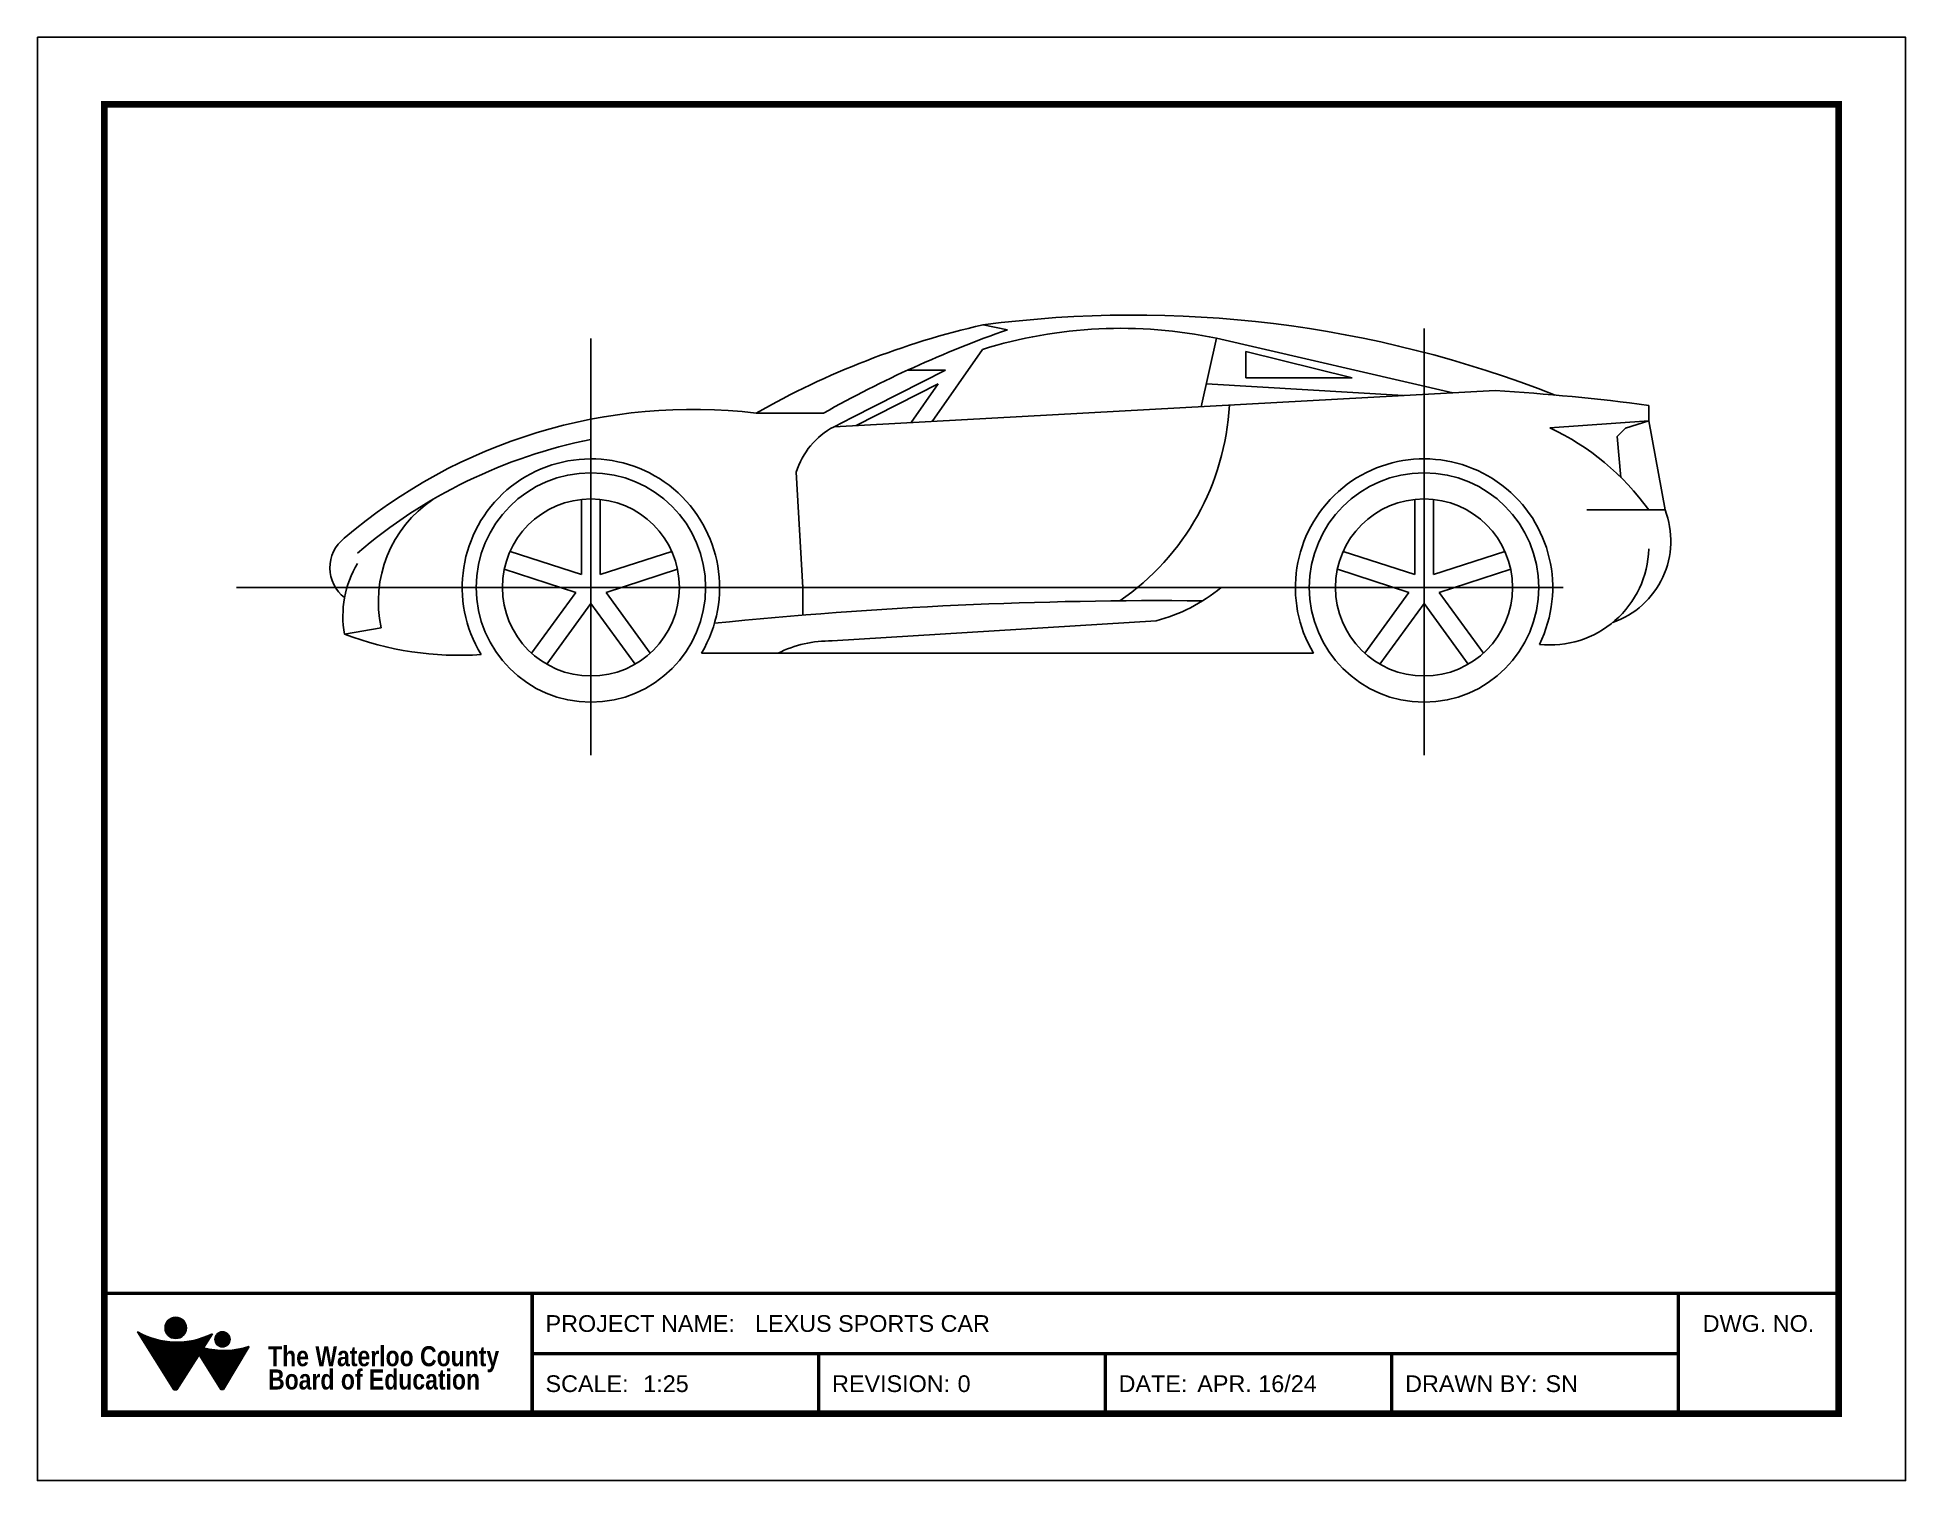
# Paper-space layout 'LETTER SIZE' of a CAD drawing. Header units: millimetres. Extents: x -11 to 268, y -11 to 205.
# The model-space entities are those that its viewports show. They can reach past a viewport. Long polylines and large blocks are cut down to what shows.
import ezdxf
from ezdxf.enums import TextEntityAlignment as Align

# ---------------------------------------------------------------- set-up
doc = ezdxf.new("R2010")
doc.units = ezdxf.units.MM
doc.header["$LTSCALE"] = 0.25
doc.linetypes.add('CENTER', pattern=[50.8, 31.75, -6.35, 6.35, -6.35])
for name, color, linetype in [('Centre', 3, 'CENTER'), ('LOGO', 1, 'Continuous'), ('Object', 7, 'Continuous'), ('Title Block', 7, 'Continuous'), ('Viewport', 6, 'Continuous')]:
    doc.layers.add(name, color=color, linetype=linetype)
doc.styles.add('ARIAL', font='arial.ttf')
doc.styles.add('WRDSB TEXT', font='')
doc.styles.get('WRDSB TEXT').set_extended_font_data('Arial Narrow', bold=True)

# ---------------------------------------------------------------- blocks, each defined once
blk = doc.blocks.new('LOGO')
at = {"layer": 'LOGO'}
h = blk.add_hatch(dxfattribs=at)
h.set_pattern_fill('ANSI37', color=256, scale=0.01, style=0)
h.set_pattern_definition([(45, (-16.276036, -9.169398), (-0.02245064, 0.02245064), []), (135, (-16.276036, -9.169398), (-0.02245064, -0.02245064), [])])
h.paths.add_polyline_path([(3.5, -0.57, -0.25027), (-3.67, -0.37), (-0.17, -5.93), (0.1, -5.93)])
h.paths.add_polyline_path([(2.66, -1.9), (2.23, -2.57), (4.3, -5.9), (4.57, -5.9), (7.01, -1.77, -0.149338)])
h.paths.add_polyline_path([(5.19, -1.1, 1), (3.75, -1.1, 1)])
h.paths.add_polyline_path([(1.02, 0, 1), (-1.02, 0, 1)])
for p, q in [((-3.67, -0.37), (-0.17, -5.93)), ((0.1, -5.93), (3.5, -0.57)), ((4.57, -5.9), (7.01, -1.77)), ((2.23, -2.57), (4.3, -5.9)), ((-0.17, -5.93), (0.1, -5.93)), ((4.3, -5.9), (4.57, -5.9))]:
    blk.add_line(p, q, dxfattribs=at)
for centre, radius in [((0, 0), 1.02), ((4.47, -1.1), 0.721)]:
    blk.add_circle(centre, radius, dxfattribs=at)
for centre, radius, start, end in [((0.1, 6.25), 7.62, 240.3016, 296.5048), ((4.61, 5.28), 7.45, 254.7732, 288.7478)]:
    blk.add_arc(centre, radius, start, end, dxfattribs=at)
blk = doc.blocks.new('TITLE BLOCK')
at = {"layer": 'Defpoints', "color": 5}
blk.add_lwpolyline([(-11.41, 204.85), (267.99, 204.85), (267.99, -11.05), (-11.41, -11.05)], close=True, dxfattribs=at)
at = {"layer": 'Title Block', "const_width": 1}
blk.add_lwpolyline([(-1.41, 194.85), (257.99, 194.85), (257.99, -1.05), (-1.41, -1.05)], close=True, dxfattribs=at)
at = {"layer": 'Title Block', "const_width": 0.5}
for points in [[(257.99, 16.95), (-1.41, 16.95)], [(62.59, 16.95), (62.59, -1.05)], [(233.99, 16.95), (233.99, -1.05)], [(233.99, 7.95), (62.59, 7.95)], [(105.44, 7.95), (105.44, -1.05)], [(148.29, 7.95), (148.29, -1.05)], [(191.14, 7.95), (191.14, -1.05)]]:
    blk.add_lwpolyline(points, dxfattribs=at)
at = {"layer": 'LOGO', "xscale": 1.5625, "yscale": 1.5625, "zscale": 1.5625}
blk.add_blockref('LOGO', (9.29, 11.8), dxfattribs=at)
at = {"layer": 'Title Block', "style": 'ARIAL'}
for s, p in [('PROJECT NAME:', (64.59, 12.45)), ('SCALE:', (64.59, 3.45)), ('REVISION:', (107.44, 3.45)), ('DATE:', (150.29, 3.45)), ('DRAWN BY:', (193.14, 3.45))]:
    blk.add_text(s, height=2.5, dxfattribs=at).set_placement(p, align=Align.MIDDLE_LEFT)
blk.add_text('DWG. NO.', height=2.5, dxfattribs=at).set_placement((245.99, 12.45), align=Align.MIDDLE_CENTER)
at = {"layer": 'Title Block', "color": 1, "style": 'WRDSB TEXT'}
for s, p in [('The Waterloo County', (23.1, 6.06)), ('Board of Education', (23.1, 2.58))]:
    blk.add_text(s, height=3, dxfattribs=at).set_placement(p)
at = {"layer": 'Title Block', "color": 1, "style": 'ARIAL'}
for tag, p in [('PROJECT_NAME', (95.92, 12.45)), ('SCALE', (79.2, 3.45)), ('REVISION', (126.21, 3.45)), ('DATE', (162.06, 3.45)), ('DRAWN_BY', (214.14, 3.45))]:
    blk.add_attdef(tag, text='', height=2.5, dxfattribs=at).set_placement(p, align=Align.MIDDLE_LEFT)
at = {"layer": 'Title Block', "color": 1, "style": 'WRDSB TEXT'}
blk.add_attdef('#', text='', height=6, dxfattribs=at).set_placement((245.99, 5.09), align=Align.MIDDLE)

msp = doc.modelspace()

# ---------------------------------------------------------------- linework, layer by layer
at = {"layer": 'Centre'}
for p, q in [((3613.1, 1061.3), (3613.1, -534.8)), ((498.1, 1023.4), (498.1, -534.8)), ((-827.5, 92.5), (5119.8, 92.5))]:
    msp.add_line(p, q, dxfattribs=at)
at = {"layer": 'Object'}
for p, q in [((1964.1, 1074.5), (2056.1, 1056.5)), ((1773.7, 713.5), (1962.1, 982.5)), ((2837.1, 1024.5), (2780.1, 768.5)), ((2837.1, 1024.5), (3721.1, 819.9)), ((3344.1, 876.5), (2947.1, 975.5)), ((2947.1, 876.5), (2947.1, 975.5)), ((1490.1, 698), (1796.5, 854.2)), ((1560.3, 772), (1824.1, 905.5)), ((1683.1, 905.5), (1824.1, 905.5)), ((1695, 709.2), (1796.5, 854.2)), ((2799.2, 854.5), (3536.1, 809.8)), ((3344.1, 876.5), (2947.1, 876.5)), ((1407.1, 693.5), (3879.1, 828.5)), ((1474.6, 728.3), (1560.3, 772)), ((4453.1, 715.5), (4453.1, 773.5)), ((1116.1, 744.5), (1368.1, 744.5)), ((1474.6, 728.3), (1407.1, 693.5)), ((4083.1, 689.5), (4453.1, 715.5)), ((4366.1, 688), (4453.1, 715.5)), ((4453.1, 715.5), (4514.1, 382.5)), ((4335.1, 657), (4366.1, 688)), ((4335.1, 657), (4366.1, 688)), ((4335.1, 657), (4349.1, 504)), ((1266.1, 523.5), (1290.1, 92.5)), ((463.1, 421.7), (463.1, 140.7)), ((533.1, 421.7), (533.1, 140.7)), ((3578.1, 421.7), (3578.1, 140.7)), ((3648.1, 421.7), (3648.1, 140.7)), ((4221.1, 382.5), (4514.1, 382.5)), ((4221.1, 382.5), (4514.1, 382.5)), ((195.9, 227.5), (463.1, 140.7)), ((800.3, 227.5), (533.1, 140.7)), ((3310.9, 227.5), (3578.1, 140.7)), ((3915.3, 227.5), (3648.1, 140.7)), ((174.2, 160.9), (441.4, 74.1)), ((821.9, 160.9), (554.7, 74.1)), ((3289.2, 160.9), (3556.4, 74.1)), ((3936.9, 160.9), (3669.7, 74.1)), ((276.3, -153.2), (441.4, 74.1)), ((719.9, -153.2), (554.7, 74.1)), ((1290.1, -11.2), (1290.1, 92.5)), ((3391.3, -153.2), (3556.4, 74.1)), ((3834.9, -153.2), (3669.7, 74.1)), ((332.9, -194.3), (498.1, 33)), ((663.2, -194.3), (498.1, 33)), ((3447.9, -194.3), (3613.1, 33)), ((3778.2, -194.3), (3613.1, 33)), ((-422.9, -82.5), (-285.9, -58.5)), ((1400.1, -107.5), (2611.1, -32.5)), ((911.4, -153.5), (3199.7, -153.5))]:
    msp.add_line(p, q, dxfattribs=at)
for centre, radius in [((498.1, 92.5), 429), ((3613.1, 92.5), 429), ((498.1, 92.5), 331), ((3613.1, 92.5), 331)]:
    msp.add_circle(centre, radius, dxfattribs=at)
for centre, radius, start, end in [((2660.6, -1969.8), 3123, 102.88661, 119.64048), ((3485.7, -3010.5), 4311, 109.36718, 119.4203), ((2480, -672.3), 1734, 78.11683, 107.37935), ((2526.1, -3191.6), 4303, 68.50108, 97.50492), ((1937.4, 823.8), 949, 304.58401, 357.00472), ((3399.7, -7197.2), 8040, 82.47163, 86.58176), ((879.7, -1245.5), 2004, 83.22669, 130.58095), ((879.7, -1245.5), 1930, 101.40505, 130.54729), ((1538.8, 440.8), 285, 117.52943, 163.12514), ((3676.6, -176.9), 957, 35.7685, 64.8645), ((498.1, 92.5), 481, 329.24057, 211.45505), ((3613.1, 92.5), 481, 333.71558, 210.75943), ((164.6, 39.1), 461, 123.96343, 192.22629), ((4212.6, 266.6), 323, 289.1917, 21.03766), ((-338.1, 165.9), 140, 127.81285, 232.72112), ((4084.2, 246.4), 369, 263.79819, 358.47186), ((-45.1, -14.1), 384, 149.20511, 190.26131), ((2448.4, 582.4), 636, 284.81581, 309.62707), ((2625.8, -16365.7), 16409, 89.44523, 95.82643), ((7.9, 1058.9), 1220, 249.31914, 273.75156), ((1390.1, -534.4), 427, 88.66079, 116.87454)]:
    msp.add_arc(centre, radius, start, end, dxfattribs=at)

psp = doc.layouts.new('LETTER SIZE')

# ---------------------------------------------------------------- block references
psp.add_blockref('TITLE BLOCK', (0, 0)).add_auto_attribs({'DRAWN_BY': 'SN', 'DATE': 'APR. 16/24', 'REVISION': '0', 'SCALE': '1:25', 'PROJECT_NAME': 'LEXUS SPORTS CAR'})

# ---------------------------------------------------------------- viewports
at = {"layer": 'Viewport'}
psp.add_viewport(center=(128.29, 105.9), size=(259.4, 177.9), view_center_point=(1921.04, -323.87), view_height=4447.5, dxfattribs=at)

doc.saveas('drawing.dxf')
